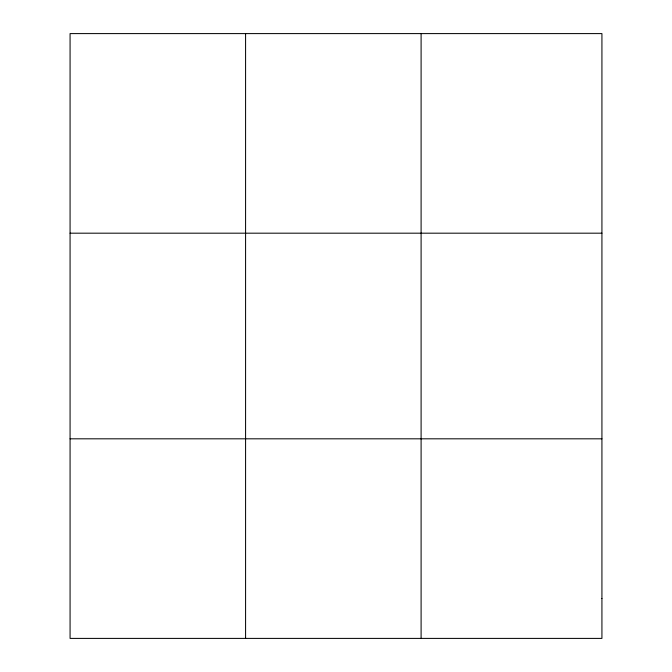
<?xml version="1.0" encoding="UTF-8"?>
<svg xmlns="http://www.w3.org/2000/svg" width="672" height="672" viewBox="0 0 672 672"><rect width="100%" height="100%" fill="white"/><g stroke="black" fill="none" stroke-linecap="round" stroke-linejoin="round"><path stroke-width="1.01" d="M245.582 638.4L245.582 33.6M421.1 638.4L421.1 33.6M70.073 233.184L601.927 233.184M70.073 438.816L601.927 438.816M601.927 598.483L601.927 638.4L70.073 638.4L70.073 33.6L601.927 33.6L601.927 598.483"/></g></svg>
